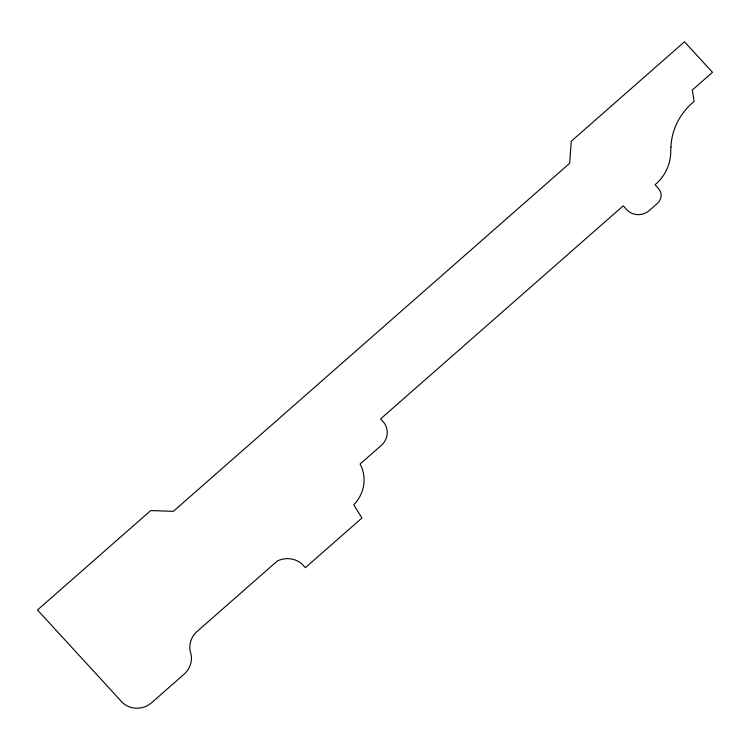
<?xml version="1.0" encoding="UTF-8"?>
<svg xmlns="http://www.w3.org/2000/svg" width="750" height="750" viewBox="0 0 750 750"><rect width="100%" height="100%" fill="white"/><g stroke="black" fill="none" stroke-linecap="round" stroke-linejoin="round"><path stroke-width="1.12" d="M670.931 147.075L670.697 153.272A43.828 41.934 -27.2 0 1 655.05 184.781L658.547 188.606A10.791 10.331 -27.2 0 1 657.459 203.334L649.378 210.441A16.191 15.487 -27.2 0 1 626.737 209.644L623.241 205.828L380.616 418.912L382.959 421.462A17.606 16.847 -27.2 0 1 382.238 444.562L360.094 464.006A36.328 34.762 -27.2 0 1 353.738 504.853L361.969 517.978L305.363 567.694L301.856 563.878A22.631 21.656 -27.2 0 0 277.312 561L196.153 632.278A21.731 20.794 -27.2 0 0 191.053 654.3A21.591 20.653 -27.2 0 1 184.05 674.231L151.697 702.647A21.591 20.653 -27.2 0 1 121.519 701.587L37.5 609.994L150.722 510.562L173.353 511.35L569.644 163.322L571.266 141.216L684.497 41.784L712.5 72.309L692.278 90.066L694.172 101.409A62.484 59.784 -27.2 0 0 670.931 147.075"/></g></svg>
